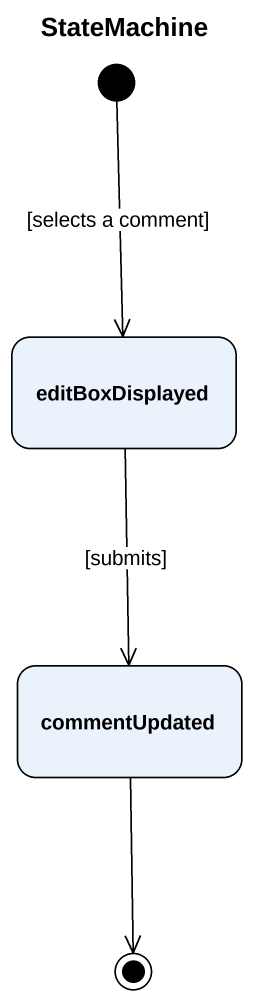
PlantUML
@startuml
title StateMachine
hide empty description
state editBoxDisplayed
state commentUpdated
[*] --> editBoxDisplayed : [selects a comment]
editBoxDisplayed --> commentUpdated : [submits]
commentUpdated --> [*]
@enduml
